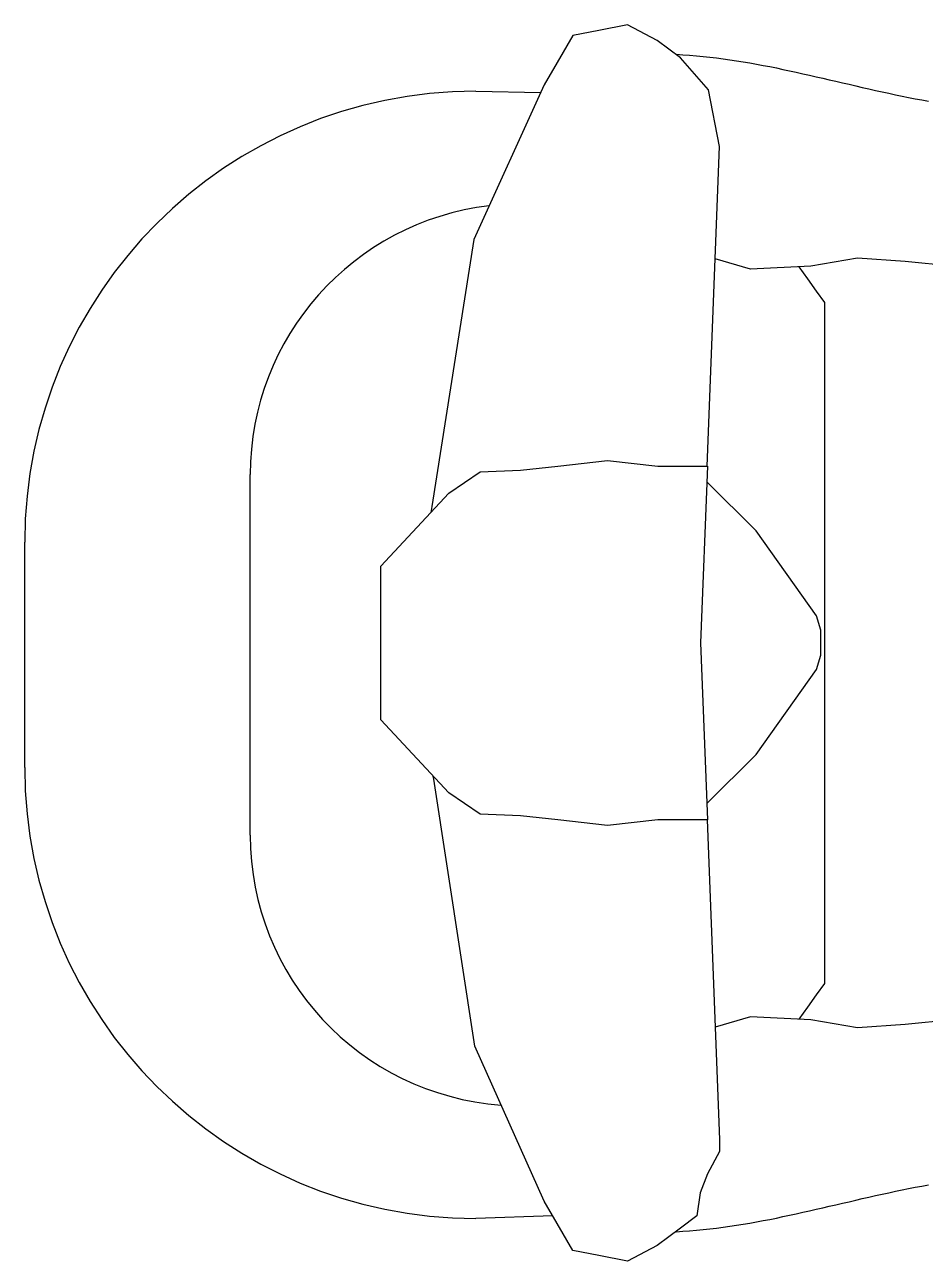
# Model space of a CAD drawing. Header units: millimetres. Extents: x -155 to 94595, y -3153 to 63413.
# Drawn here: x 89082 to 89482, y 45208 to 45756 of the extents above; entities that cross this region are included whole.
import ezdxf

# ---------------------------------------------------------------- set-up
doc = ezdxf.new("R2010")
doc.units = ezdxf.units.MM
doc.layers.add('int', color=185, linetype='Continuous')

msp = doc.modelspace()

# ---------------------------------------------------------------- linework, layer by layer
at = {"layer": 'int'}
for p, q in [((89336.907, 45753.73), (89325.422, 45751.433)), ((89349.67, 45756.283), (89336.907, 45753.73)), ((89362.864, 45749.358), (89349.67, 45756.283)), ((89325.422, 45751.433), (89318.438, 45739.522)), ((89373.135, 45741.655), (89362.864, 45749.358)), ((89371.12, 45743.166), (89371.255, 45743.161)), ((89371.255, 45743.161), (89374.247, 45742.997)), ((89385.548, 45727.333), (89373.135, 45741.655)), ((89374.247, 45742.997), (89377.234, 45742.792)), ((89377.234, 45742.792), (89380.216, 45742.546)), ((89380.216, 45742.546), (89383.193, 45742.261)), ((89383.193, 45742.261), (89386.165, 45741.939)), ((89386.165, 45741.939), (89389.134, 45741.583)), ((89389.134, 45741.583), (89392.099, 45741.193)), ((89392.099, 45741.193), (89395.06, 45740.771)), ((89318.438, 45739.522), (89312.756, 45729.579)), ((89395.06, 45740.771), (89398.017, 45740.32)), ((89398.017, 45740.32), (89400.971, 45739.841)), ((89400.971, 45739.841), (89403.922, 45739.336)), ((89403.922, 45739.336), (89406.87, 45738.806)), ((89406.87, 45738.806), (89409.815, 45738.254)), ((89409.815, 45738.254), (89412.758, 45737.682)), ((89412.758, 45737.682), (89415.698, 45737.09)), ((89415.698, 45737.09), (89418.637, 45736.481)), ((89418.637, 45736.481), (89421.574, 45735.857)), ((89421.574, 45735.857), (89424.509, 45735.22)), ((89424.509, 45735.22), (89427.443, 45734.57)), ((89427.443, 45734.57), (89430.375, 45733.911)), ((89430.375, 45733.911), (89433.307, 45733.243)), ((89433.307, 45733.243), (89436.238, 45732.569)), ((89436.238, 45732.569), (89439.169, 45731.891)), ((89439.169, 45731.891), (89442.099, 45731.209)), ((89442.099, 45731.209), (89445.029, 45730.527)), ((89445.029, 45730.527), (89447.959, 45729.845)), ((89312.756, 45729.579), (89281.59, 45661.014)), ((89282.36, 45726.759), (89311.238, 45726.24)), ((89390.539, 45702.23), (89385.548, 45727.333)), ((89385.548, 45727.333), (89385.548, 45727.333)), ((89447.959, 45729.845), (89450.89, 45729.166)), ((89450.89, 45729.166), (89453.821, 45728.492)), ((89453.821, 45728.492), (89456.753, 45727.823)), ((89456.753, 45727.823), (89459.686, 45727.162)), ((89459.686, 45727.162), (89462.62, 45726.512)), ((89462.62, 45726.512), (89465.555, 45725.872)), ((89465.555, 45725.872), (89468.493, 45725.246)), ((89468.493, 45725.246), (89471.432, 45724.636)), ((89471.432, 45724.636), (89474.373, 45724.042)), ((89474.373, 45724.042), (89477.317, 45723.467)), ((89477.317, 45723.467), (89480.263, 45722.912)), ((89480.263, 45722.912), (89483.212, 45722.38)), ((89384.974, 45560.517), (89390.539, 45702.23)), ((89281.59, 45661.014), (89262.89, 45542.583)), ((89281.59, 45661.014), (89281.59, 45661.014)), ((89404.218, 45647.812), (89388.581, 45652.389)), ((89430.96, 45649.227), (89404.218, 45647.812)), ((89425.597, 45648.946), (89429.48, 45643.544)), ((89451.623, 45652.671), (89430.96, 45649.227)), ((89472.848, 45651.309), (89451.623, 45652.671)), ((89493.662, 45649.227), (89472.848, 45651.309)), ((89404.218, 45647.812), (89404.218, 45647.812)), ((89429.48, 45643.544), (89433.349, 45638.147)), ((89433.349, 45638.147), (89437.003, 45633.021)), ((89437.003, 45633.021), (89437.003, 45331.024)), ((89302.273, 45558.68), (89318.794, 45560.516)), ((89318.794, 45560.516), (89340.82, 45562.963)), ((89340.82, 45562.963), (89363.072, 45560.516)), ((89363.072, 45560.516), (89385.211, 45560.516)), ((89385.211, 45560.516), (89382.071, 45482.023)), ((89182.36, 45396.759), (89182.36, 45556.759)), ((89270.49, 45548.44), (89284.283, 45557.99)), ((89284.283, 45557.99), (89302.273, 45558.68)), ((89406.67, 45531.737), (89384.929, 45553.478)), ((89240.227, 45516.178), (89270.49, 45548.44)), ((89262.89, 45542.583), (89262.464, 45539.884)), ((89406.67, 45531.737), (89406.67, 45531.737)), ((89433.555, 45494.099), (89406.67, 45531.737)), ((89082.36, 45426.759), (89082.36, 45526.759)), ((89240.227, 45482.023), (89240.227, 45516.178)), ((89240.227, 45516.178), (89240.227, 45516.178)), ((89435.46, 45487.683), (89433.555, 45494.099)), ((89435.46, 45487.683), (89435.46, 45487.683)), ((89435.46, 45476.689), (89435.46, 45487.683)), ((89240.227, 45447.867), (89240.227, 45482.023)), ((89382.071, 45482.023), (89385.211, 45403.529)), ((89433.555, 45470.273), (89435.46, 45476.689)), ((89435.46, 45476.689), (89435.46, 45476.689)), ((89406.67, 45432.635), (89433.555, 45470.273)), ((89270.49, 45415.605), (89240.227, 45447.867)), ((89240.227, 45447.867), (89240.227, 45447.867)), ((89384.917, 45410.882), (89406.67, 45432.635)), ((89406.67, 45432.635), (89406.67, 45432.635)), ((89263.755, 45421.691), (89263.555, 45422.998)), ((89281.907, 45303.175), (89263.755, 45421.691)), ((89284.283, 45406.056), (89270.49, 45415.605)), ((89302.273, 45405.365), (89284.283, 45406.056)), ((89318.794, 45403.529), (89302.273, 45405.365)), ((89340.82, 45401.082), (89318.794, 45403.529)), ((89363.072, 45403.529), (89340.82, 45401.082)), ((89385.211, 45403.529), (89363.072, 45403.529)), ((89384.974, 45403.529), (89390.539, 45261.815)), ((89437.003, 45331.024), (89433.349, 45325.899)), ((89433.349, 45325.899), (89429.48, 45320.501)), ((89429.48, 45320.501), (89425.597, 45315.1)), ((89404.218, 45316.233), (89388.596, 45311.661)), ((89430.96, 45314.818), (89404.218, 45316.233)), ((89404.218, 45316.233), (89404.218, 45316.233)), ((89451.623, 45311.374), (89430.96, 45314.818)), ((89493.662, 45314.818), (89472.848, 45312.736)), ((89472.848, 45312.736), (89451.623, 45311.374)), ((89312.756, 45234.467), (89281.907, 45303.175)), ((89281.907, 45303.175), (89281.907, 45303.175)), ((89390.539, 45261.815), (89390.501, 45256.416)), ((89390.501, 45256.416), (89385.211, 45246.543)), ((89390.501, 45256.416), (89390.501, 45256.416)), ((89385.211, 45246.543), (89381.866, 45238.181)), ((89381.866, 45238.181), (89380.465, 45227.888)), ((89456.753, 45236.222), (89459.686, 45236.883)), ((89459.686, 45236.883), (89462.62, 45237.534)), ((89462.62, 45237.534), (89465.555, 45238.173)), ((89465.555, 45238.173), (89468.493, 45238.799)), ((89468.493, 45238.799), (89471.432, 45239.41)), ((89471.432, 45239.41), (89474.373, 45240.004)), ((89474.373, 45240.004), (89477.317, 45240.579)), ((89477.317, 45240.579), (89480.263, 45241.133)), ((89480.263, 45241.133), (89483.212, 45241.666)), ((89318.438, 45224.523), (89312.756, 45234.467)), ((89433.307, 45230.802), (89436.238, 45231.476)), ((89436.238, 45231.476), (89439.169, 45232.155)), ((89439.169, 45232.155), (89442.099, 45232.836)), ((89442.099, 45232.836), (89445.029, 45233.519)), ((89445.029, 45233.519), (89447.959, 45234.2)), ((89447.959, 45234.2), (89450.89, 45234.879)), ((89450.89, 45234.879), (89453.821, 45235.554)), ((89453.821, 45235.554), (89456.753, 45236.222)), ((89316.629, 45227.903), (89282.36, 45226.759)), ((89380.465, 45227.888), (89373.135, 45222.391)), ((89406.87, 45225.239), (89409.815, 45225.791)), ((89409.815, 45225.791), (89412.758, 45226.364)), ((89412.758, 45226.364), (89415.698, 45226.955)), ((89415.698, 45226.955), (89418.637, 45227.564)), ((89418.637, 45227.564), (89421.574, 45228.188)), ((89421.574, 45228.188), (89424.509, 45228.826)), ((89424.509, 45228.826), (89427.443, 45229.475)), ((89427.443, 45229.475), (89430.375, 45230.135)), ((89430.375, 45230.135), (89433.307, 45230.802)), ((89325.422, 45212.612), (89318.438, 45224.523)), ((89373.135, 45222.391), (89362.864, 45214.687)), ((89371.12, 45220.879), (89371.255, 45220.885)), ((89371.255, 45220.885), (89374.247, 45221.048)), ((89374.247, 45221.048), (89377.234, 45221.254)), ((89377.234, 45221.254), (89380.216, 45221.5)), ((89380.216, 45221.5), (89383.193, 45221.784)), ((89383.193, 45221.784), (89386.165, 45222.106)), ((89386.165, 45222.106), (89389.134, 45222.463)), ((89389.134, 45222.463), (89392.099, 45222.853)), ((89392.099, 45222.853), (89395.06, 45223.274)), ((89395.06, 45223.274), (89398.017, 45223.725)), ((89398.017, 45223.725), (89400.971, 45224.204)), ((89400.971, 45224.204), (89403.922, 45224.709)), ((89403.922, 45224.709), (89406.87, 45225.239)), ((89362.864, 45214.687), (89349.67, 45207.762)), ((89336.907, 45210.315), (89325.422, 45212.612)), ((89349.67, 45207.762), (89336.907, 45210.315))]:
    msp.add_line(p, q, dxfattribs=at)
for centre, radius, start, end in [((89282.36, 45526.759), 200, 90, 180), ((89302.36, 45556.759), 120, 96.69227, 180), ((89282.36, 45426.759), 200, 180, 270), ((89302.36, 45396.759), 120, 180, 265.82536)]:
    msp.add_arc(centre, radius, start, end, dxfattribs=at)

doc.saveas('drawing.dxf')
